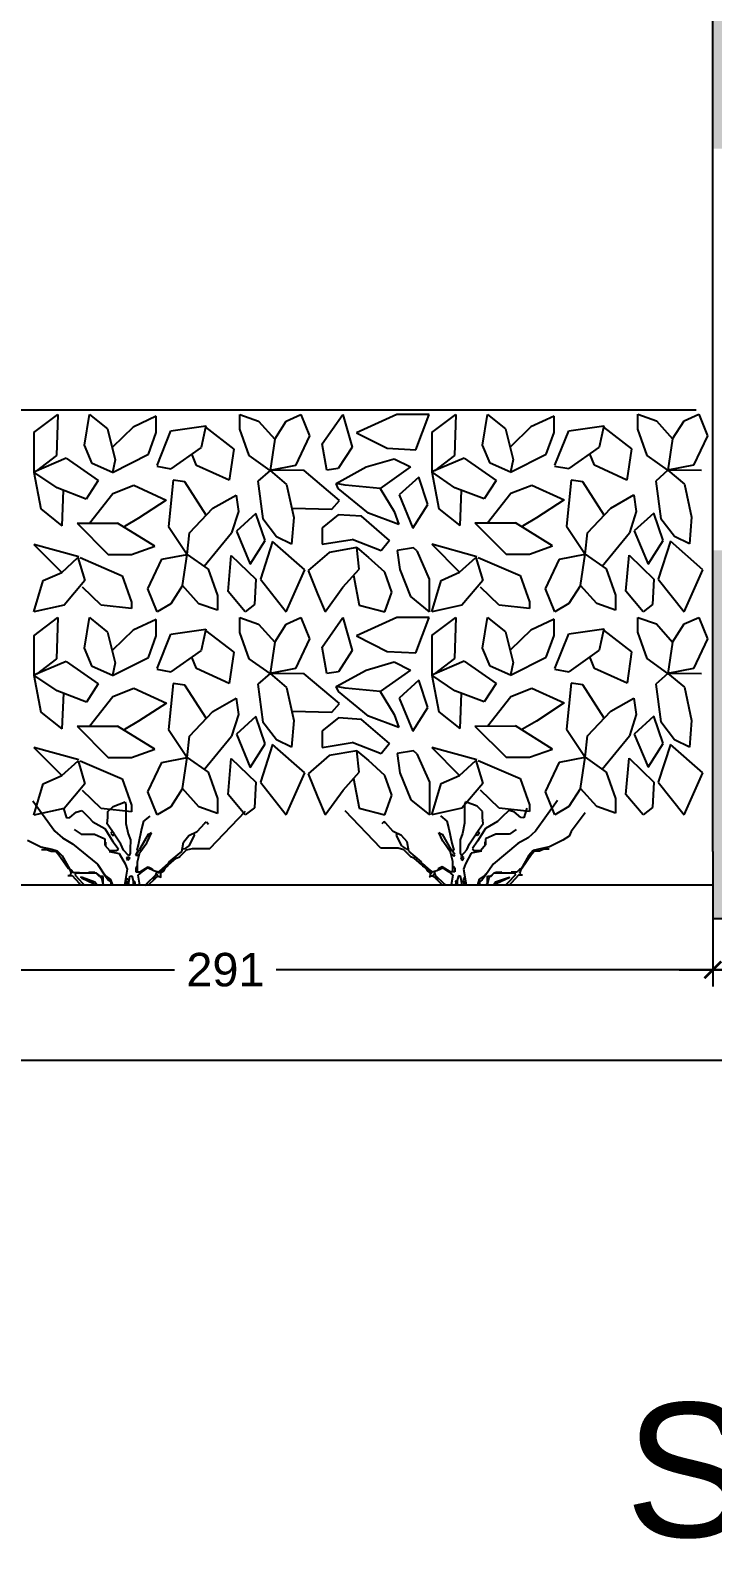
# Model space of a CAD drawing. Header units: millimetres. Extents: x 5639 to 14492, y 750 to 6820.
# Drawn here: x 12268.4 to 12472.1, y 5212.6 to 5663.2 of the extents above; entities that cross this region are included whole.
import ezdxf

# ---------------------------------------------------------------- set-up
doc = ezdxf.new("R2010")
doc.units = ezdxf.units.MM
doc.linetypes.add('ACAD_ISO10W100', pattern=[18, 12, -3, 0, -3])
doc.layers.get('DEFPOINTS').update_dxf_attribs({"color": 210})
for name, color, linetype in [('A-ANNO-TEXT', 3, 'Continuous'), ('A-SECT-MCUT', 7, 'Continuous'), ('BASE_SIEPE', 33, 'Continuous'), ('CAMPITURA', 255, 'Continuous'), ('G-ANNO-DIM', 251, 'Continuous'), ('SIEPE', 96, 'Continuous')]:
    doc.layers.add(name, color=color, linetype=linetype)
doc.styles.add('ARIAL', font='arial.ttf')
doc.styles.get("Standard").update_dxf_attribs({"font": 'arial.ttf'})
doc.dimstyles.new('1_1', dxfattribs={"dimtxt": 10, "dimasz": 5, "dimexe": 5, "dimexo": 5, "dimgap": 5, "dimtad": 0, "dimdec": 0, "dimtxsty": 'Standard', "dimblk": 'ARCHTICK', "dimcen": 2.5, "dimdle": 10, "dimadec": 0, "dimazin": 0, "dimtfac": 1, "dimtdec": 0, "dimtmove": 0, "dimatfit": 3, "dimldrblk": 'ARCHTICK', "dimfxl": 1, "dimarcsym": 0})

# ---------------------------------------------------------------- blocks, each defined once
blk = doc.blocks.new('_ArchTick')
at = {"color": 0, "linetype": 'ByBlock', "const_width": 0.15}
blk.add_lwpolyline([(-0.5, -0.5), (0.5, 0.5)], dxfattribs=at)
blk = doc.blocks.new('*D106')
at = {"layer": 'DEFPOINTS', "color": 0, "transparency": 16777216}
for p in [(12181.14, 5407.85), (12472.14, 5407.86), (12472.14, 5382.56)]:
    blk.add_point(p, dxfattribs=at)
at = {"layer": 'G-ANNO-DIM', "color": 0, "lineweight": -2, "transparency": 16777216}
for p, q in [((12181.14, 5402.85), (12181.14, 5377.55)), ((12472.14, 5402.86), (12472.14, 5377.56)), ((12171.14, 5382.55), (12311.48, 5382.56)), ((12482.14, 5382.56), (12341.81, 5382.56))]:
    blk.add_line(p, q, dxfattribs=at)
at = {"layer": 'G-ANNO-DIM', "color": 0, "lineweight": -2, "transparency": 16777216, "xscale": 5, "yscale": 5, "zscale": 5}
for p, rotation in [((12181.14, 5382.55), 180.0014990642538), ((12472.14, 5382.56), 0.001499064253767728)]:
    blk.add_blockref('_ArchTick', p, dxfattribs=dict(at, rotation=rotation))
at = {"layer": 'G-ANNO-DIM', "color": 0, "transparency": 16777216, "insert": (12326.64, 5382.56), "char_height": 10, "attachment_point": 5, "rotation": 0.0015}
blk.add_mtext('291', dxfattribs=at)
blk = doc.blocks.new('*D131')
at = {"layer": 'DEFPOINTS', "color": 0, "transparency": 16777216}
for p in [(12181.15, 5407.86), (13077.15, 5397.86), (12181.15, 5355.59)]:
    blk.add_point(p, dxfattribs=at)
at = {"layer": 'G-ANNO-DIM', "color": 0, "lineweight": -2, "transparency": 16777216}
for p, q in [((12181.15, 5402.86), (12181.15, 5350.59)), ((13077.15, 5392.86), (13077.15, 5350.59)), ((12171.15, 5355.59), (12628.95, 5355.59)), ((13087.15, 5355.59), (12661.05, 5355.59))]:
    blk.add_line(p, q, dxfattribs=at)
at = {"layer": 'G-ANNO-DIM', "color": 0, "lineweight": -2, "transparency": 16777216, "xscale": 5, "yscale": 5, "zscale": 5, "rotation": 180}
blk.add_blockref('_ArchTick', (12181.15, 5355.59), dxfattribs=at)
at = {"layer": 'G-ANNO-DIM', "color": 0, "lineweight": -2, "transparency": 16777216, "xscale": 5, "yscale": 5, "zscale": 5}
blk.add_blockref('_ArchTick', (13077.15, 5355.59), dxfattribs=at)
at = {"layer": 'G-ANNO-DIM', "color": 0, "transparency": 16777216, "insert": (12645, 5355.59), "char_height": 10, "attachment_point": 5}
blk.add_mtext('896', dxfattribs=at)
blk = doc.blocks.new('*D68')
at = {"layer": 'DEFPOINTS', "color": 0, "transparency": 16777216}
for p in [(12133.36, 5549.75), (12472.14, 5549.75), (12472.14, 5407.86)]:
    blk.add_point(p, dxfattribs=at)
at = {"layer": 'G-ANNO-DIM', "color": 0, "lineweight": -2, "transparency": 16777216}
for p, q in [((12133.36, 5559.75), (12133.36, 5498.25)), ((12467.14, 5549.75), (12128.36, 5549.75)), ((12133.36, 5397.86), (12133.36, 5459.36)), ((12467.14, 5407.86), (12128.36, 5407.86))]:
    blk.add_line(p, q, dxfattribs=at)
at = {"layer": 'G-ANNO-DIM', "color": 0, "lineweight": -2, "transparency": 16777216, "xscale": 5, "yscale": 5, "zscale": 5}
for p, rotation in [((12133.36, 5549.75), 90), ((12133.36, 5407.86), 270)]:
    blk.add_blockref('_ArchTick', p, dxfattribs=dict(at, rotation=rotation))
at = {"layer": 'G-ANNO-DIM', "color": 0, "transparency": 16777216, "insert": (12133.36, 5478.8), "char_height": 10, "attachment_point": 5, "rotation": 90}
blk.add_mtext('1420', dxfattribs=at)
blk = doc.blocks.new('*D147')
at = {"layer": 'DEFPOINTS', "color": 0, "transparency": 16777216}
for p in [(12472.14, 5397.86), (12486.15, 5397.86), (12486.15, 5382.56)]:
    blk.add_point(p, dxfattribs=at)
at = {"layer": 'G-ANNO-DIM', "color": 0, "lineweight": -2, "transparency": 16777216}
for p, q in [((12472.14, 5392.86), (12472.14, 5377.56)), ((12486.15, 5392.86), (12486.15, 5377.56)), ((12462.14, 5382.56), (12486.15, 5382.56)), ((12486.15, 5382.56), (12491.15, 5382.56))]:
    blk.add_line(p, q, dxfattribs=at)
at = {"layer": 'G-ANNO-DIM', "color": 0, "lineweight": -2, "transparency": 16777216, "xscale": 5, "yscale": 5, "zscale": 5, "rotation": 180}
blk.add_blockref('_ArchTick', (12472.14, 5382.56), dxfattribs=at)
at = {"layer": 'G-ANNO-DIM', "color": 0, "lineweight": -2, "transparency": 16777216, "xscale": 5, "yscale": 5, "zscale": 5}
blk.add_blockref('_ArchTick', (12486.15, 5382.56), dxfattribs=at)
at = {"layer": 'G-ANNO-DIM', "color": 0, "transparency": 16777216, "insert": (12502.82, 5382.56), "char_height": 10, "attachment_point": 5}
blk.add_mtext('14', dxfattribs=at)

msp = doc.modelspace()

# ---------------------------------------------------------------- hatches: boundary and pattern name
at = {"layer": 'CAMPITURA'}
h = msp.add_hatch(color=9, dxfattribs=at)
h.dxf.hatch_style = 1
h.paths.add_polyline_path([(13077.14, 5672.87), (12472.14, 5672.85), (12472.14, 5627.84), (12486.14, 5627.84), (12486.14, 5652.84), (12694.43, 5652.85), (12694.43, 5627.85), (12702.13, 5627.85), (12702.13, 5652.85), (12859.21, 5652.85), (12859.21, 5427.86), (12486.15, 5427.86), (12486.14, 5507.84), (12472.14, 5507.84), (12472.14, 5417.86), (12472.14, 5397.86), (12486.14, 5397.86), (12486.14, 5407.86), (13063.15, 5407.86), (13063.15, 5397.86), (13077.15, 5397.86)])
h.paths.add_polyline_path([(12868.13, 5427.86), (12868.13, 5652.85), (13063.14, 5652.86), (13063.14, 5427.86)], flags=16)

# ---------------------------------------------------------------- linework, layer by layer
msp.add_line((12472.14, 5407.86), (12000.06, 5407.85))
at = {"layer": 'A-SECT-MCUT'}
for q in [(12472.14, 5672.86), (12472.14, 5397.86)]:
    msp.add_line((12472.14, 5417.86), q, dxfattribs=at)
at = {"layer": 'A-SECT-MCUT', "linetype": 'ACAD_ISO10W100'}
msp.add_line((12472.14, 5397.86), (12486.14, 5397.86), dxfattribs=at)
at = {"layer": 'BASE_SIEPE'}
for p, q in [((12269.15, 5433.05), (12275.71, 5423.93)), ((12278.32, 5430.77), (12279.22, 5427.95)), ((12280.15, 5428.05), (12282.11, 5429.7)), ((12282.11, 5429.7), (12283.76, 5430.12)), ((12283.76, 5430.12), (12285.82, 5428.07)), ((12291.52, 5429.81), (12293.15, 5431.36)), ((12291.52, 5428.05), (12291.52, 5429.81)), ((12293.15, 5431.36), (12296.66, 5432.7)), ((12296.66, 5432.7), (12296.92, 5431.87)), ((12296.92, 5431.87), (12296.92, 5426.3)), ((12321.94, 5418.82), (12332.61, 5429.96)), ((12373.02, 5418.86), (12362.35, 5430)), ((12398.3, 5432.75), (12398.04, 5431.92)), ((12398.04, 5431.92), (12398.04, 5426.35)), ((12401.81, 5431.41), (12398.3, 5432.75)), ((12403.43, 5429.86), (12401.81, 5431.41)), ((12403.43, 5428.1), (12403.43, 5429.86)), ((12411.2, 5430.17), (12409.13, 5428.11)), ((12412.85, 5429.76), (12411.2, 5430.17)), ((12414.81, 5428.1), (12412.85, 5429.76)), ((12416.64, 5430.82), (12415.74, 5428)), ((12425.81, 5433.1), (12419.25, 5423.98)), ((12433.99, 5429.46), (12429.88, 5423.87)), ((12279.22, 5427.95), (12280.15, 5428.05)), ((12285.82, 5428.07), (12287.06, 5426.8)), ((12287.06, 5426.8), (12290.67, 5424.75)), ((12290.67, 5424.75), (12293.05, 5420.93)), ((12291.34, 5426.2), (12291.52, 5428.05)), ((12293.46, 5423.2), (12291.34, 5426.2)), ((12296.92, 5426.3), (12297.59, 5423.21)), ((12301.61, 5424.65), (12300.68, 5420.32)), ((12302.23, 5426.92), (12301.61, 5424.65)), ((12304.09, 5428.47), (12302.23, 5426.92)), ((12318.23, 5423.83), (12320.5, 5426.41)), ((12320.5, 5426.41), (12321.01, 5426.72)), ((12321.01, 5426.72), (12321.63, 5426.1)), ((12373.94, 5426.76), (12373.32, 5426.14)), ((12374.46, 5426.45), (12373.94, 5426.76)), ((12376.73, 5423.87), (12374.46, 5426.45)), ((12390.87, 5428.51), (12392.72, 5426.97)), ((12392.72, 5426.97), (12393.34, 5424.7)), ((12393.34, 5424.7), (12394.27, 5420.36)), ((12398.04, 5426.35), (12397.37, 5423.25)), ((12401.5, 5423.25), (12403.61, 5426.25)), ((12404.28, 5424.8), (12401.91, 5420.98)), ((12403.61, 5426.25), (12403.43, 5428.1)), ((12407.89, 5426.85), (12404.28, 5424.8)), ((12409.13, 5428.11), (12407.89, 5426.85)), ((12415.74, 5428), (12414.81, 5428.1)), ((12267.56, 5421.24), (12271.58, 5419.28)), ((12275.71, 5423.93), (12277.98, 5421.96)), ((12277.98, 5421.96), (12280.97, 5420.21)), ((12280.97, 5420.21), (12288.4, 5414.12)), ((12281.49, 5424.44), (12283.55, 5423.05)), ((12283.55, 5423.05), (12287.58, 5423.05)), ((12287.58, 5423.05), (12290.67, 5421.66)), ((12290.67, 5421.66), (12290.67, 5419.8)), ((12292.84, 5423.82), (12292.43, 5423.31)), ((12292.43, 5423.31), (12293.15, 5422.59)), ((12293.05, 5420.93), (12294.6, 5418.77)), ((12293.15, 5422.59), (12293.46, 5423.2)), ((12295.42, 5420.11), (12293.46, 5423.1)), ((12296.25, 5418.35), (12295.42, 5420.11)), ((12297.59, 5423.21), (12298.26, 5421.35)), ((12298.26, 5421.35), (12298.23, 5418.56)), ((12300.68, 5420.32), (12300.17, 5418.25)), ((12303.57, 5423), (12300.99, 5418.46)), ((12301.1, 5417.63), (12303.16, 5420.52)), ((12303.16, 5420.52), (12303.37, 5420.94)), ((12303.37, 5420.94), (12304.6, 5423.52)), ((12303.88, 5423.1), (12303.57, 5423)), ((12304.6, 5423.52), (12303.88, 5423.1)), ((12313.58, 5417.94), (12314.1, 5420.73)), ((12314.1, 5420.73), (12315.75, 5422.69)), ((12315.75, 5422.69), (12318.23, 5423.83)), ((12317.3, 5422.69), (12315.75, 5419.6)), ((12317.19, 5423.31), (12317.3, 5422.69)), ((12379.21, 5422.73), (12376.73, 5423.87)), ((12377.76, 5423.35), (12377.66, 5422.73)), ((12377.66, 5422.73), (12379.21, 5419.64)), ((12380.86, 5420.77), (12379.21, 5422.73)), ((12381.37, 5417.99), (12380.86, 5420.77)), ((12391.59, 5420.98), (12390.35, 5423.56)), ((12390.35, 5423.56), (12391.07, 5423.15)), ((12391.07, 5423.15), (12391.38, 5423.05)), ((12391.38, 5423.05), (12393.96, 5418.5)), ((12391.8, 5420.57), (12391.59, 5420.98)), ((12393.86, 5417.68), (12391.8, 5420.57)), ((12394.27, 5420.36), (12394.79, 5418.3)), ((12397.37, 5423.25), (12396.7, 5421.39)), ((12396.7, 5421.39), (12396.72, 5418.61)), ((12398.71, 5418.4), (12399.54, 5420.16)), ((12399.54, 5420.16), (12401.5, 5423.15)), ((12401.91, 5420.98), (12400.36, 5418.81)), ((12401.81, 5422.63), (12401.5, 5423.25)), ((12402.53, 5423.36), (12401.81, 5422.63)), ((12402.12, 5423.87), (12402.53, 5423.36)), ((12404.08, 5420.78), (12404.08, 5419.74)), ((12407.38, 5423.1), (12404.28, 5421.7)), ((12404.28, 5421.7), (12404.28, 5419.85)), ((12413.98, 5420.26), (12406.55, 5414.17)), ((12411.4, 5423.1), (12407.38, 5423.1)), ((12413.47, 5424.49), (12411.4, 5423.1)), ((12416.98, 5422.02), (12413.98, 5420.26)), ((12419.25, 5423.98), (12416.98, 5422.02)), ((12427.4, 5421.29), (12423.37, 5419.33)), ((12429.26, 5422.53), (12427.4, 5421.29)), ((12429.88, 5423.87), (12429.26, 5422.53)), ((12271.58, 5419.28), (12274.78, 5418.56)), ((12271.69, 5418.51), (12273.23, 5418.51)), ((12273.23, 5418.51), (12274.58, 5417.99)), ((12274.58, 5417.99), (12276.02, 5417.99)), ((12274.78, 5418.56), (12276.43, 5418.15)), ((12276.02, 5417.99), (12276.95, 5416.91)), ((12276.43, 5418.15), (12277.88, 5416.6)), ((12276.95, 5416.91), (12279.74, 5412.88)), ((12277.88, 5416.6), (12278.29, 5415.88)), ((12278.29, 5415.88), (12280.05, 5412.68)), ((12290.67, 5419.8), (12292.12, 5418.15)), ((12291.91, 5417.94), (12294.9, 5417.32)), ((12294.18, 5418.15), (12292.12, 5418.15)), ((12292.12, 5418.15), (12292.12, 5417.94)), ((12294.6, 5418.77), (12294.18, 5418.15)), ((12294.9, 5417.32), (12296.66, 5414.23)), ((12297.79, 5416.6), (12296.25, 5418.35)), ((12297.18, 5416.08), (12297.38, 5416.29)), ((12297.49, 5415.26), (12297.18, 5416.08)), ((12297.38, 5416.29), (12298, 5416.08)), ((12298.23, 5417.32), (12297.79, 5416.6)), ((12298, 5416.08), (12297.9, 5415.57)), ((12298.23, 5418.56), (12298.23, 5417.32)), ((12299.86, 5416.91), (12300.89, 5418.46)), ((12300.17, 5416.5), (12299.86, 5416.91)), ((12300.17, 5418.25), (12300.48, 5418.05)), ((12300.79, 5417.12), (12300.17, 5416.5)), ((12300.43, 5414.85), (12301.1, 5417.63)), ((12300.89, 5418.46), (12301.41, 5418.05)), ((12309.66, 5413.92), (12311.93, 5415.88)), ((12309.77, 5414.74), (12313.58, 5417.94)), ((12311.93, 5415.88), (12313.07, 5416.29)), ((12312.96, 5416.29), (12315.03, 5418.36)), ((12314.31, 5418.56), (12313.79, 5418.77)), ((12315.75, 5419.6), (12314.31, 5418.56)), ((12315.03, 5418.36), (12316.78, 5418.82)), ((12316.78, 5418.82), (12321.94, 5418.82)), ((12378.18, 5418.86), (12373.02, 5418.86)), ((12379.93, 5418.4), (12378.18, 5418.86)), ((12379.21, 5419.64), (12380.65, 5418.61)), ((12381.99, 5416.34), (12379.93, 5418.4)), ((12380.65, 5418.61), (12381.17, 5418.81)), ((12385.19, 5414.79), (12381.37, 5417.99)), ((12383.03, 5415.92), (12381.89, 5416.34)), ((12385.3, 5413.96), (12383.03, 5415.92)), ((12394.07, 5418.5), (12393.55, 5418.09)), ((12394.53, 5414.89), (12393.86, 5417.68)), ((12395.1, 5416.96), (12394.07, 5418.5)), ((12394.17, 5417.16), (12394.79, 5416.54)), ((12394.79, 5418.3), (12394.48, 5418.09)), ((12394.79, 5416.54), (12395.1, 5416.96)), ((12396.72, 5418.61), (12396.72, 5417.37)), ((12396.72, 5417.37), (12397.16, 5416.65)), ((12397.58, 5416.34), (12396.96, 5416.13)), ((12396.96, 5416.13), (12397.06, 5415.62)), ((12397.06, 5415.62), (12397.47, 5415.31)), ((12397.16, 5416.65), (12398.71, 5418.4)), ((12397.47, 5415.31), (12397.78, 5416.13)), ((12397.78, 5416.13), (12397.58, 5416.34)), ((12400.05, 5417.37), (12398.3, 5414.27)), ((12403.05, 5417.99), (12400.05, 5417.37)), ((12400.36, 5418.81), (12400.78, 5418.2)), ((12400.78, 5418.2), (12402.84, 5418.2)), ((12404.28, 5419.85), (12402.84, 5418.2)), ((12402.84, 5418.2), (12402.84, 5417.99)), ((12416.67, 5415.93), (12414.91, 5412.73)), ((12418.01, 5416.96), (12415.22, 5412.93)), ((12417.08, 5416.65), (12416.67, 5415.93)), ((12418.52, 5418.2), (12417.08, 5416.65)), ((12418.94, 5418.04), (12418.01, 5416.96)), ((12420.18, 5418.61), (12418.52, 5418.2)), ((12420.38, 5418.04), (12418.94, 5418.04)), ((12423.37, 5419.33), (12420.18, 5418.61)), ((12421.72, 5418.56), (12420.38, 5418.04)), ((12423.27, 5418.56), (12421.72, 5418.56)), ((12279.74, 5412.88), (12280.56, 5412.47)), ((12280.05, 5412.68), (12280.56, 5411.34)), ((12280.56, 5411.34), (12280.25, 5410.92)), ((12280.56, 5412.47), (12281.28, 5411.65)), ((12281.28, 5411.65), (12283.04, 5411.65)), ((12281.9, 5411.44), (12281.8, 5410.82)), ((12288.09, 5411.44), (12281.9, 5411.44)), ((12283.04, 5411.65), (12283.04, 5411.44)), ((12286.55, 5411.65), (12285.82, 5411.75)), ((12287.68, 5411.65), (12286.55, 5411.65)), ((12287.99, 5411.54), (12289.02, 5410.61)), ((12289.02, 5410.46), (12288.09, 5411.44)), ((12288.4, 5414.12), (12290.78, 5410.61)), ((12290.57, 5411.13), (12290.88, 5410.72)), ((12297.28, 5412.58), (12296.47, 5407.87)), ((12296.66, 5414.23), (12297.28, 5412.58)), ((12297.9, 5415.57), (12297.49, 5415.26)), ((12300.27, 5413.5), (12299.86, 5412.89)), ((12299.86, 5412.89), (12299.86, 5411.8)), ((12299.86, 5411.8), (12301.2, 5411.8)), ((12300.43, 5411.75), (12300.43, 5414.85)), ((12301.72, 5411.85), (12300.48, 5410.82)), ((12301.2, 5411.8), (12303.57, 5413.3)), ((12303.37, 5412.99), (12301.72, 5411.85)), ((12305.23, 5412.16), (12303.37, 5412.99)), ((12303.57, 5413.3), (12304.81, 5412.68)), ((12304.81, 5412.68), (12304.81, 5412.47)), ((12306.57, 5411.75), (12305.23, 5412.16)), ((12306.05, 5411.75), (12305.74, 5410.82)), ((12306.05, 5411.24), (12306.36, 5410.51)), ((12306.57, 5411.75), (12307.08, 5412.06)), ((12306.98, 5411.34), (12306.57, 5411.75)), ((12309.56, 5414.33), (12306.98, 5412.06)), ((12308.11, 5412.06), (12306.98, 5411.34)), ((12307.08, 5412.06), (12307.24, 5411.54)), ((12307.19, 5412.37), (12307.7, 5412.06)), ((12307.24, 5411.54), (12307.24, 5410.41)), ((12307.7, 5412.06), (12309.66, 5413.92)), ((12308.63, 5413.09), (12308.11, 5412.06)), ((12309.46, 5413.61), (12308.63, 5413.09)), ((12309.66, 5413.92), (12309.77, 5414.74)), ((12385.3, 5413.96), (12385.19, 5414.79)), ((12387.26, 5412.11), (12385.3, 5413.96)), ((12385.4, 5414.38), (12387.98, 5412.11)), ((12385.5, 5413.65), (12386.33, 5413.14)), ((12386.33, 5413.14), (12386.84, 5412.11)), ((12386.84, 5412.11), (12387.98, 5411.38)), ((12387.77, 5412.42), (12387.26, 5412.11)), ((12387.88, 5412.11), (12387.72, 5411.59)), ((12387.72, 5411.59), (12387.72, 5410.45)), ((12388.39, 5411.8), (12387.88, 5412.11)), ((12387.98, 5411.38), (12388.39, 5411.8)), ((12388.39, 5411.8), (12389.73, 5412.21)), ((12388.91, 5411.28), (12388.6, 5410.56)), ((12388.91, 5411.8), (12389.22, 5410.87)), ((12389.73, 5412.21), (12391.59, 5413.04)), ((12391.38, 5413.34), (12390.15, 5412.73)), ((12390.15, 5412.73), (12390.15, 5412.52)), ((12393.76, 5411.85), (12391.38, 5413.34)), ((12391.59, 5413.04), (12393.24, 5411.9)), ((12393.24, 5411.9), (12394.48, 5410.87)), ((12395.1, 5411.85), (12393.76, 5411.85)), ((12394.53, 5411.8), (12394.53, 5414.89)), ((12394.69, 5413.55), (12395.1, 5412.93)), ((12395.1, 5412.93), (12395.1, 5411.85)), ((12398.3, 5414.27), (12397.68, 5412.62)), ((12397.68, 5412.62), (12398.49, 5407.92)), ((12404.39, 5411.18), (12404.08, 5410.77)), ((12406.55, 5414.17), (12404.18, 5410.66)), ((12406.97, 5411.59), (12405.94, 5410.66)), ((12405.94, 5410.51), (12406.86, 5411.49)), ((12406.86, 5411.49), (12413.06, 5411.49)), ((12407.28, 5411.7), (12408.41, 5411.7)), ((12408.41, 5411.7), (12409.13, 5411.8)), ((12413.68, 5411.7), (12411.92, 5411.7)), ((12411.92, 5411.7), (12411.92, 5411.49)), ((12413.06, 5411.49), (12413.16, 5410.87)), ((12414.4, 5412.52), (12413.68, 5411.7)), ((12415.22, 5412.93), (12414.4, 5412.52)), ((12414.91, 5412.73), (12414.4, 5411.39)), ((12414.4, 5411.39), (12414.71, 5410.97)), ((12279.63, 5410.77), (12280.87, 5410.77)), ((12280.87, 5410.77), (12282.93, 5408.45)), ((12281.8, 5410.82), (12283.97, 5408.45)), ((12282.93, 5408.45), (12283.51, 5407.87)), ((12283.86, 5410.1), (12283.35, 5410.2)), ((12283.66, 5409.99), (12287.27, 5408.34)), ((12287.68, 5408.76), (12283.86, 5410.1)), ((12283.97, 5408.45), (12284.6, 5407.87)), ((12287.27, 5408.34), (12287.61, 5407.87)), ((12288.31, 5407.87), (12287.68, 5408.76)), ((12289.02, 5410.72), (12289.64, 5410)), ((12290.11, 5410.46), (12289.02, 5410.46)), ((12289.64, 5410), (12290.15, 5407.87)), ((12290.11, 5408.24), (12290.11, 5410.46)), ((12290.62, 5407.87), (12290.11, 5408.24)), ((12290.88, 5410.72), (12290.78, 5410.61)), ((12290.78, 5410.61), (12291.71, 5409.38)), ((12290.98, 5410.61), (12290.88, 5410.72)), ((12292.43, 5409.58), (12290.98, 5410.61)), ((12291.71, 5409.38), (12292.43, 5408.76)), ((12293, 5407.87), (12292.43, 5409.58)), ((12292.43, 5408.76), (12292.43, 5407.87)), ((12297.28, 5409.38), (12296.87, 5409.48)), ((12296.97, 5409.89), (12297.38, 5409.79)), ((12297.69, 5409.07), (12297.12, 5408.76)), ((12297.12, 5408.76), (12297.12, 5407.87)), ((12297.38, 5409.79), (12297.28, 5409.38)), ((12297.67, 5407.87), (12298.1, 5410.51)), ((12298.1, 5410.51), (12298.72, 5410.62)), ((12298.72, 5410.62), (12299.09, 5409.17)), ((12299.09, 5409.17), (12299.09, 5407.88)), ((12299.14, 5409.17), (12299.65, 5408.86)), ((12299.65, 5408.86), (12299.14, 5408.45)), ((12299.55, 5408.55), (12299.63, 5407.88)), ((12300.48, 5410.82), (12300.95, 5407.88)), ((12302.67, 5407.88), (12303.16, 5408.14)), ((12305.74, 5410.82), (12303.06, 5408.24)), ((12303.06, 5408.24), (12303.06, 5408.14)), ((12303.16, 5408.14), (12303.25, 5407.88)), ((12305.43, 5409.69), (12303.62, 5407.88)), ((12304.92, 5409.69), (12304.81, 5409.89)), ((12305.74, 5409.89), (12304.92, 5409.69)), ((12305.43, 5410.41), (12305.74, 5409.89)), ((12306.36, 5410.51), (12305.74, 5410)), ((12306.36, 5410.62), (12307.36, 5410.26)), ((12307.24, 5410.41), (12307.5, 5410.1)), ((12387.72, 5410.45), (12387.46, 5410.15)), ((12388.6, 5410.66), (12387.59, 5410.3)), ((12388.6, 5410.56), (12389.22, 5410.04)), ((12389.22, 5410.87), (12391.9, 5408.29)), ((12389.53, 5410.45), (12389.22, 5409.94)), ((12389.22, 5409.94), (12390.04, 5409.73)), ((12389.53, 5409.73), (12391.34, 5407.92)), ((12390.04, 5409.73), (12390.15, 5409.94)), ((12391.9, 5408.29), (12391.9, 5408.18)), ((12394.48, 5410.87), (12394.01, 5407.92)), ((12396.24, 5410.66), (12395.87, 5409.22)), ((12396.85, 5410.56), (12396.24, 5410.66)), ((12397.29, 5407.92), (12396.85, 5410.56)), ((12397.99, 5409.94), (12397.58, 5409.84)), ((12397.58, 5409.84), (12397.68, 5409.42)), ((12397.68, 5409.42), (12398.09, 5409.53)), ((12401.96, 5407.92), (12402.53, 5409.63)), ((12402.53, 5409.63), (12403.97, 5410.66)), ((12403.25, 5409.42), (12402.53, 5408.81)), ((12402.53, 5408.81), (12402.53, 5407.92)), ((12404.18, 5410.66), (12403.25, 5409.42)), ((12403.97, 5410.66), (12404.08, 5410.77)), ((12404.08, 5410.77), (12404.18, 5410.66)), ((12404.34, 5407.92), (12404.85, 5408.29)), ((12405.32, 5410.04), (12404.81, 5407.92)), ((12404.85, 5408.29), (12404.85, 5410.51)), ((12404.85, 5410.51), (12405.94, 5410.51)), ((12405.94, 5410.77), (12405.32, 5410.04)), ((12406.65, 5407.92), (12407.28, 5408.81)), ((12407.28, 5408.81), (12411.1, 5410.15)), ((12407.69, 5408.39), (12407.35, 5407.92)), ((12411.3, 5410.04), (12407.69, 5408.39)), ((12410.99, 5408.5), (12410.36, 5407.92)), ((12413.16, 5410.87), (12410.99, 5408.5)), ((12411.1, 5410.15), (12411.61, 5410.25)), ((12412.02, 5408.5), (12411.45, 5407.92)), ((12414.09, 5410.82), (12412.02, 5408.5)), ((12415.33, 5410.82), (12414.09, 5410.82))]:
    msp.add_line(p, q, dxfattribs=at)
at = {"layer": 'SIEPE'}
for p, q in [((12269.43, 5543.01), (12276.64, 5548.41)), ((12276.64, 5548.41), (12276.22, 5536.13)), ((12284.56, 5539.23), (12286.09, 5548.41)), ((12286.09, 5548.41), (12291.43, 5544.09)), ((12305.94, 5547.88), (12299.07, 5544.63)), ((12305.94, 5543.01), (12305.94, 5547.88)), ((12330.93, 5544), (12330.93, 5548.42)), ((12330.93, 5548.42), (12336.48, 5546.45)), ((12336.48, 5546.45), (12341.34, 5541.05)), ((12341.34, 5541.05), (12344.81, 5546.46)), ((12344.81, 5546.46), (12349.17, 5548.42)), ((12349.17, 5548.42), (12351.75, 5542.03)), ((12355.48, 5539.61), (12361.73, 5548.46)), ((12361.73, 5548.46), (12364.5, 5538.63)), ((12377.82, 5548.46), (12365.73, 5542.94)), ((12387.51, 5548.46), (12377.82, 5548.46)), ((12383.46, 5537.87), (12387.51, 5548.46)), ((12388.22, 5543.06), (12395.43, 5548.46)), ((12395.43, 5548.46), (12395.01, 5536.18)), ((12403.35, 5539.27), (12404.88, 5548.46)), ((12404.88, 5548.46), (12410.22, 5544.14)), ((12424.73, 5547.92), (12417.86, 5544.68)), ((12424.73, 5543.06), (12424.73, 5547.92)), ((12449.72, 5544.05), (12449.72, 5548.47)), ((12449.72, 5548.47), (12455.28, 5546.5)), ((12455.28, 5546.5), (12460.13, 5541.1)), ((12460.13, 5541.1), (12463.6, 5546.5)), ((12463.6, 5546.5), (12467.97, 5548.47)), ((12467.97, 5548.47), (12470.54, 5542.08)), ((12269.43, 5543.01), (12269.43, 5531.21)), ((12291.43, 5544.09), (12293.72, 5534.9)), ((12299.07, 5544.63), (12292.96, 5538.69)), ((12303.65, 5536.53), (12305.94, 5543.01)), ((12306.22, 5533.18), (12310.38, 5543.5)), ((12310.38, 5543.5), (12320.79, 5544.98)), ((12320.79, 5544.98), (12319.4, 5538.59)), ((12320.7, 5544.6), (12329.12, 5538.1)), ((12333.71, 5536.14), (12330.93, 5544)), ((12351.75, 5542.03), (12347.59, 5533.19)), ((12365.73, 5542.94), (12374.95, 5538.33)), ((12388.22, 5543.06), (12388.22, 5531.26)), ((12410.22, 5544.14), (12412.51, 5534.95)), ((12417.86, 5544.68), (12411.75, 5538.74)), ((12422.44, 5536.57), (12424.73, 5543.06)), ((12425.01, 5533.23), (12429.17, 5543.55)), ((12429.17, 5543.55), (12439.58, 5545.03)), ((12439.58, 5545.03), (12438.19, 5538.64)), ((12439.5, 5544.65), (12447.91, 5538.15)), ((12452.5, 5536.18), (12449.72, 5544.05)), ((12470.54, 5542.08), (12466.38, 5533.24)), ((12286.85, 5533.82), (12284.56, 5539.23)), ((12319.4, 5538.59), (12310.38, 5532.2)), ((12329.12, 5538.1), (12327.73, 5528.76)), ((12341.34, 5541.05), (12339.96, 5531.71)), ((12356.87, 5531.75), (12355.48, 5539.61)), ((12364.5, 5538.63), (12360.34, 5532.24)), ((12374.95, 5538.33), (12383.46, 5537.87)), ((12405.64, 5533.87), (12403.35, 5539.27)), ((12438.19, 5538.64), (12429.17, 5532.25)), ((12447.91, 5538.15), (12446.52, 5528.81)), ((12460.13, 5541.1), (12458.75, 5531.76)), ((12279.12, 5535.33), (12269.43, 5531.21)), ((12276.22, 5536.13), (12270.23, 5531.55)), ((12279.12, 5535.33), (12288.66, 5528.66)), ((12292.96, 5531.12), (12286.85, 5533.82)), ((12292.96, 5531.12), (12303.65, 5536.53)), ((12293.72, 5534.9), (12292.96, 5531.12)), ((12306.12, 5532.96), (12310.38, 5532.2)), ((12318.01, 5533.19), (12316.62, 5536.63)), ((12327.73, 5528.76), (12318.01, 5533.19)), ((12339.96, 5531.71), (12333.71, 5536.14)), ((12347.59, 5533.19), (12339.96, 5531.71)), ((12368.67, 5532.74), (12377, 5535.19)), ((12377, 5535.19), (12381.86, 5532.74)), ((12397.91, 5535.38), (12388.22, 5531.26)), ((12395.01, 5536.18), (12389.02, 5531.6)), ((12397.91, 5535.38), (12407.45, 5528.71)), ((12411.75, 5531.17), (12405.64, 5533.87)), ((12411.75, 5531.17), (12422.44, 5536.57)), ((12412.51, 5534.95), (12411.75, 5531.17)), ((12424.91, 5533), (12429.17, 5532.25)), ((12436.8, 5533.23), (12435.42, 5536.67)), ((12446.52, 5528.81), (12436.8, 5533.23)), ((12458.75, 5531.76), (12452.5, 5536.18)), ((12466.38, 5533.24), (12458.75, 5531.76)), ((12276.37, 5526.51), (12269.43, 5531.21)), ((12269.43, 5531.21), (12271.55, 5520.19)), ((12288.66, 5528.66), (12285.11, 5523.17)), ((12311.07, 5528.76), (12309.69, 5515.01)), ((12314.54, 5528.27), (12311.07, 5528.76)), ((12320.92, 5518.34), (12314.54, 5528.27)), ((12339.96, 5531.71), (12336.31, 5528.48)), ((12336.31, 5528.48), (12337.81, 5517.22)), ((12339.96, 5531.71), (12344.84, 5527.54)), ((12350.14, 5531.64), (12340.11, 5531.75)), ((12360.73, 5522.74), (12350.14, 5531.64)), ((12360.34, 5532.24), (12356.87, 5531.75)), ((12359.65, 5527.82), (12368.67, 5532.74)), ((12381.86, 5532.74), (12372.83, 5526.35)), ((12384.33, 5529.68), (12378.49, 5524.38)), ((12387.08, 5521.55), (12384.33, 5529.68)), ((12395.16, 5526.55), (12388.22, 5531.26)), ((12388.22, 5531.26), (12390.34, 5520.24)), ((12407.45, 5528.71), (12403.9, 5523.22)), ((12429.86, 5528.81), (12428.48, 5515.05)), ((12433.33, 5528.32), (12429.86, 5528.81)), ((12439.71, 5518.39), (12433.33, 5528.32)), ((12458.75, 5531.76), (12455.1, 5528.53)), ((12455.1, 5528.53), (12456.6, 5517.27)), ((12458.75, 5531.76), (12463.64, 5527.59)), ((12468.78, 5531.65), (12458.75, 5531.76)), ((12285.11, 5523.17), (12276.37, 5526.51)), ((12278.24, 5525.79), (12277.84, 5515.21)), ((12286.09, 5515.99), (12293.03, 5524.83)), ((12293.03, 5524.83), (12299.28, 5527.29)), ((12299.28, 5527.29), (12308.99, 5522.87)), ((12322.87, 5520.41), (12329.81, 5524.34)), ((12329.81, 5524.34), (12330.51, 5519.43)), ((12344.84, 5527.54), (12347.03, 5517.66)), ((12362.42, 5527.33), (12359.65, 5527.82)), ((12360.34, 5526.35), (12359.65, 5527.82)), ((12369.36, 5518.98), (12360.34, 5526.35)), ((12372.83, 5526.35), (12362.42, 5527.33)), ((12372.83, 5526.35), (12377, 5519.47)), ((12378.49, 5524.38), (12382.62, 5514.48)), ((12403.9, 5523.22), (12395.16, 5526.55)), ((12397.03, 5525.84), (12396.63, 5515.26)), ((12404.88, 5516.03), (12411.82, 5524.88)), ((12411.82, 5524.88), (12418.07, 5527.34)), ((12418.07, 5527.34), (12427.78, 5522.92)), ((12441.66, 5520.46), (12448.6, 5524.39)), ((12448.6, 5524.39), (12449.3, 5519.48)), ((12463.64, 5527.59), (12465.82, 5517.71)), ((12271.55, 5520.19), (12277.84, 5515.21)), ((12308.99, 5522.87), (12300.66, 5517.46)), ((12315.93, 5513.04), (12322.87, 5520.41)), ((12330.51, 5519.43), (12328.43, 5513.04)), ((12346.57, 5520.47), (12358.37, 5520.15)), ((12358.37, 5520.15), (12360.73, 5522.74)), ((12377, 5519.47), (12378.39, 5515.54)), ((12382.62, 5514.48), (12387.08, 5521.55)), ((12390.34, 5520.24), (12396.63, 5515.26)), ((12427.78, 5522.92), (12419.46, 5517.51)), ((12434.72, 5513.09), (12441.66, 5520.46)), ((12449.3, 5519.48), (12447.22, 5513.09)), ((12282.34, 5515.99), (12291.64, 5506.65)), ((12282.34, 5515.99), (12294.42, 5515.99)), ((12305.52, 5509.11), (12294.42, 5515.99)), ((12300.66, 5517.46), (12296.5, 5515)), ((12309.69, 5515.01), (12315.24, 5506.65)), ((12335.74, 5518.88), (12329.9, 5513.58)), ((12338.49, 5510.75), (12335.74, 5518.88)), ((12341.92, 5511.9), (12337.81, 5517.22)), ((12347.03, 5517.66), (12346.37, 5509.71)), ((12360.34, 5518.49), (12355.49, 5514.56)), ((12367.28, 5518), (12360.34, 5518.49)), ((12375.6, 5510.78), (12367.28, 5518)), ((12378.39, 5515.54), (12369.36, 5518.98)), ((12401.13, 5516.03), (12413.21, 5516.04)), ((12401.13, 5516.03), (12410.43, 5506.7)), ((12424.31, 5509.16), (12413.21, 5516.04)), ((12419.46, 5517.51), (12415.29, 5515.05)), ((12428.48, 5515.05), (12434.03, 5506.7)), ((12454.53, 5518.93), (12448.69, 5513.63)), ((12457.28, 5510.8), (12454.53, 5518.93)), ((12460.71, 5511.95), (12456.6, 5517.27)), ((12465.82, 5517.71), (12465.16, 5509.76)), ((12315.24, 5506.65), (12315.93, 5513.04)), ((12320.28, 5503.08), (12328.43, 5513.04)), ((12329.9, 5513.58), (12334.02, 5503.68)), ((12334.02, 5503.68), (12338.49, 5510.75)), ((12340.67, 5510.5), (12337.06, 5499.23)), ((12350.34, 5501.99), (12340.67, 5510.5)), ((12346.37, 5509.71), (12341.92, 5511.9)), ((12355.49, 5514.56), (12355.49, 5509.64)), ((12355.49, 5509.64), (12364.51, 5511.12)), ((12373.15, 5507.71), (12364.51, 5511.12)), ((12375.6, 5510.78), (12373.15, 5507.71)), ((12434.03, 5506.7), (12434.72, 5513.09)), ((12439.07, 5503.13), (12447.22, 5513.09)), ((12448.69, 5513.63), (12452.81, 5503.73)), ((12452.81, 5503.73), (12457.28, 5510.8)), ((12459.46, 5510.54), (12455.85, 5499.27)), ((12469.13, 5502.04), (12459.46, 5510.54)), ((12465.16, 5509.76), (12460.71, 5511.95)), ((12269.44, 5509.6), (12277.76, 5501.24)), ((12282.88, 5505.9), (12269.44, 5509.6)), ((12291.64, 5506.65), (12298.58, 5506.65)), ((12298.58, 5506.65), (12305.52, 5509.11)), ((12307.61, 5505.18), (12315.24, 5506.65)), ((12313.85, 5497.32), (12315.24, 5506.65)), ((12315.24, 5506.65), (12321.49, 5502.23)), ((12327.41, 5495.57), (12328.4, 5506.35)), ((12328.4, 5506.35), (12335.72, 5499.23)), ((12357.57, 5507.19), (12351.32, 5501.78)), ((12365.9, 5508.66), (12357.57, 5507.19)), ((12366.59, 5502.27), (12365.9, 5508.66)), ((12365.9, 5508.66), (12369.37, 5505.71)), ((12374.22, 5501.29), (12369.37, 5505.71)), ((12382.75, 5508.6), (12377.86, 5507.83)), ((12377.86, 5507.83), (12378.67, 5502.08)), ((12383.8, 5507.72), (12382.75, 5508.6)), ((12383.8, 5507.72), (12387.51, 5499.28)), ((12388.23, 5509.65), (12396.56, 5501.29)), ((12401.67, 5505.95), (12388.23, 5509.65)), ((12396.56, 5501.29), (12401.41, 5505.72)), ((12401.41, 5505.72), (12403.5, 5498.84)), ((12402.11, 5505.72), (12414.6, 5500.31)), ((12410.43, 5506.7), (12417.37, 5506.7)), ((12417.37, 5506.7), (12424.31, 5509.16)), ((12426.4, 5505.23), (12434.03, 5506.7)), ((12432.64, 5497.37), (12434.03, 5506.7)), ((12434.03, 5506.7), (12440.28, 5502.28)), ((12446.2, 5495.62), (12447.19, 5506.4)), ((12447.19, 5506.4), (12454.51, 5499.28)), ((12272.21, 5498.79), (12277.76, 5501.24)), ((12277.76, 5501.24), (12282.62, 5505.67)), ((12282.62, 5505.67), (12284.7, 5498.79)), ((12283.32, 5505.67), (12295.81, 5500.26)), ((12303.44, 5496.33), (12307.61, 5505.18)), ((12321.49, 5502.23), (12324.26, 5494.37)), ((12344.76, 5489.46), (12350.34, 5501.99)), ((12351.32, 5501.78), (12354.1, 5494.9)), ((12361.73, 5496.87), (12366.59, 5502.27)), ((12376.31, 5495.39), (12374.22, 5501.29)), ((12378.67, 5502.08), (12381.93, 5494.02)), ((12391, 5498.84), (12396.56, 5501.29)), ((12422.23, 5496.38), (12426.4, 5505.23)), ((12440.28, 5502.28), (12443.05, 5494.42)), ((12463.55, 5489.51), (12469.13, 5502.04)), ((12269.44, 5489.45), (12272.21, 5498.79)), ((12284.7, 5498.79), (12278.46, 5491.42)), ((12289.56, 5491.42), (12284.01, 5496.82)), ((12295.81, 5500.26), (12298.59, 5492.4)), ((12313.85, 5497.32), (12310.38, 5491.91)), ((12318.71, 5491.91), (12313.85, 5497.32)), ((12335.72, 5499.23), (12335.3, 5491.62)), ((12337.06, 5499.23), (12344.76, 5489.46)), ((12356.38, 5489.5), (12361.73, 5496.87)), ((12364.91, 5500.4), (12366.59, 5491.46)), ((12387.51, 5499.28), (12387.51, 5489.5)), ((12388.23, 5489.5), (12391, 5498.84)), ((12403.5, 5498.84), (12397.25, 5491.47)), ((12408.35, 5491.47), (12402.8, 5496.87)), ((12414.6, 5500.31), (12417.38, 5492.45)), ((12432.64, 5497.37), (12429.17, 5491.96)), ((12437.5, 5491.96), (12432.64, 5497.37)), ((12454.51, 5499.28), (12454.1, 5491.67)), ((12455.85, 5499.27), (12463.55, 5489.51)), ((12298.59, 5492.4), (12298.59, 5490.44)), ((12306.22, 5489.45), (12303.44, 5496.33)), ((12324.26, 5494.37), (12324.26, 5489.95)), ((12332.54, 5489.46), (12327.41, 5495.57)), ((12354.1, 5494.9), (12356.38, 5489.5)), ((12374.23, 5489.5), (12376.31, 5495.39)), ((12381.93, 5494.02), (12387.51, 5489.5)), ((12417.38, 5492.45), (12417.38, 5490.49)), ((12425.01, 5489.5), (12422.23, 5496.38)), ((12443.05, 5494.42), (12443.05, 5490)), ((12451.34, 5489.51), (12446.2, 5495.62)), ((12278.46, 5491.42), (12269.44, 5489.45)), ((12269.44, 5482.36), (12276.65, 5487.76)), ((12276.65, 5487.76), (12276.22, 5475.48)), ((12284.57, 5478.58), (12286.09, 5487.76)), ((12286.09, 5487.76), (12291.44, 5483.44)), ((12298.59, 5490.44), (12289.56, 5491.42)), ((12310.38, 5491.91), (12306.22, 5489.45)), ((12324.26, 5489.95), (12318.71, 5491.91)), ((12330.94, 5483.35), (12330.94, 5487.77)), ((12330.94, 5487.77), (12336.49, 5485.8)), ((12335.3, 5491.62), (12332.54, 5489.46)), ((12344.82, 5485.81), (12349.18, 5487.77)), ((12349.18, 5487.77), (12351.76, 5481.38)), ((12355.49, 5478.96), (12361.73, 5487.81)), ((12361.73, 5487.81), (12364.51, 5477.98)), ((12377.82, 5487.81), (12365.74, 5482.29)), ((12366.59, 5491.46), (12374.23, 5489.5)), ((12387.51, 5487.81), (12377.82, 5487.81)), ((12383.47, 5477.22), (12387.51, 5487.81)), ((12397.25, 5491.47), (12388.23, 5489.5)), ((12388.23, 5482.41), (12395.44, 5487.81)), ((12395.44, 5487.81), (12395.01, 5475.53)), ((12403.36, 5478.63), (12404.88, 5487.81)), ((12404.88, 5487.81), (12410.23, 5483.49)), ((12417.38, 5490.49), (12408.35, 5491.47)), ((12429.17, 5491.96), (12425.01, 5489.5)), ((12443.05, 5490), (12437.5, 5491.96)), ((12449.73, 5483.4), (12449.73, 5487.82)), ((12449.73, 5487.82), (12455.28, 5485.85)), ((12454.1, 5491.67), (12451.34, 5489.51)), ((12463.61, 5485.85), (12467.97, 5487.82)), ((12467.97, 5487.82), (12470.55, 5481.43)), ((12291.44, 5483.44), (12293.73, 5474.25)), ((12299.07, 5483.98), (12292.97, 5478.04)), ((12305.94, 5487.23), (12299.07, 5483.98)), ((12305.94, 5482.36), (12305.94, 5487.23)), ((12310.38, 5482.85), (12320.79, 5484.33)), ((12320.79, 5484.33), (12319.41, 5477.94)), ((12320.71, 5483.95), (12329.12, 5477.45)), ((12333.72, 5475.49), (12330.94, 5483.35)), ((12336.49, 5485.8), (12341.35, 5480.4)), ((12341.35, 5480.4), (12344.82, 5485.81)), ((12410.23, 5483.49), (12412.52, 5474.3)), ((12417.86, 5484.03), (12411.76, 5478.09)), ((12424.73, 5487.28), (12417.86, 5484.03)), ((12424.73, 5482.41), (12424.73, 5487.28)), ((12429.18, 5482.9), (12439.59, 5484.38)), ((12439.59, 5484.38), (12438.2, 5477.99)), ((12439.5, 5484), (12447.91, 5477.5)), ((12452.51, 5475.54), (12449.73, 5483.4)), ((12455.28, 5485.85), (12460.14, 5480.45)), ((12460.14, 5480.45), (12463.61, 5485.85)), ((12269.44, 5482.36), (12269.44, 5470.56)), ((12303.65, 5475.88), (12305.94, 5482.36)), ((12306.22, 5472.54), (12310.38, 5482.85)), ((12341.35, 5480.4), (12339.96, 5471.06)), ((12351.76, 5481.38), (12347.6, 5472.54)), ((12356.88, 5471.1), (12355.49, 5478.96)), ((12365.74, 5482.29), (12374.96, 5477.68)), ((12388.23, 5482.41), (12388.23, 5470.61)), ((12422.44, 5475.93), (12424.73, 5482.41)), ((12425.01, 5472.58), (12429.18, 5482.9)), ((12460.14, 5480.45), (12458.75, 5471.11)), ((12470.55, 5481.43), (12466.39, 5472.59)), ((12279.13, 5474.68), (12269.44, 5470.56)), ((12276.22, 5475.48), (12270.23, 5470.9)), ((12279.13, 5474.68), (12288.66, 5468.01)), ((12286.86, 5473.17), (12284.57, 5478.58)), ((12292.97, 5470.47), (12303.65, 5475.88)), ((12293.73, 5474.25), (12292.97, 5470.47)), ((12319.41, 5477.94), (12310.39, 5471.55)), ((12318.02, 5472.54), (12316.63, 5475.98)), ((12329.12, 5477.45), (12327.74, 5468.12)), ((12339.96, 5471.06), (12333.72, 5475.49)), ((12364.51, 5477.98), (12360.35, 5471.59)), ((12368.68, 5472.09), (12377, 5474.54)), ((12374.96, 5477.68), (12383.47, 5477.22)), ((12377, 5474.54), (12381.86, 5472.09)), ((12397.92, 5474.73), (12388.23, 5470.61)), ((12395.01, 5475.53), (12389.03, 5470.95)), ((12397.92, 5474.73), (12407.45, 5468.06)), ((12405.65, 5473.22), (12403.36, 5478.63)), ((12411.76, 5470.52), (12422.44, 5475.93)), ((12412.52, 5474.3), (12411.76, 5470.52)), ((12438.2, 5477.99), (12429.18, 5471.6)), ((12436.81, 5472.59), (12435.42, 5476.02)), ((12447.91, 5477.5), (12446.53, 5468.16)), ((12458.75, 5471.11), (12452.51, 5475.54)), ((12276.38, 5465.86), (12269.44, 5470.56)), ((12269.44, 5470.56), (12271.55, 5459.54)), ((12292.97, 5470.47), (12286.86, 5473.17)), ((12306.13, 5472.31), (12310.39, 5471.55)), ((12327.74, 5468.12), (12318.02, 5472.54)), ((12339.96, 5471.06), (12336.32, 5467.83)), ((12347.6, 5472.54), (12339.96, 5471.06)), ((12339.96, 5471.06), (12344.85, 5466.89)), ((12350.14, 5470.99), (12340.12, 5471.1)), ((12360.73, 5462.09), (12350.14, 5470.99)), ((12360.35, 5471.59), (12356.88, 5471.1)), ((12359.65, 5467.17), (12368.68, 5472.09)), ((12381.86, 5472.09), (12372.84, 5465.7)), ((12395.17, 5465.9), (12388.23, 5470.61)), ((12388.23, 5470.61), (12390.34, 5459.59)), ((12411.76, 5470.52), (12405.65, 5473.22)), ((12424.92, 5472.35), (12429.18, 5471.6)), ((12446.53, 5468.16), (12436.81, 5472.59)), ((12458.75, 5471.11), (12455.11, 5467.88)), ((12466.39, 5472.59), (12458.75, 5471.11)), ((12458.75, 5471.11), (12463.64, 5466.94)), ((12468.78, 5471), (12458.75, 5471.11)), ((12285.12, 5462.52), (12276.38, 5465.86)), ((12288.66, 5468.01), (12285.12, 5462.52)), ((12293.04, 5464.18), (12299.28, 5466.64)), ((12299.28, 5466.64), (12309, 5462.22)), ((12311.08, 5468.11), (12309.69, 5454.36)), ((12314.55, 5467.62), (12311.08, 5468.11)), ((12320.93, 5457.69), (12314.55, 5467.62)), ((12336.32, 5467.83), (12337.82, 5456.57)), ((12344.85, 5466.89), (12347.03, 5457.01)), ((12362.43, 5466.68), (12359.65, 5467.17)), ((12360.35, 5465.7), (12359.65, 5467.17)), ((12369.37, 5458.33), (12360.35, 5465.7)), ((12372.84, 5465.7), (12362.43, 5466.68)), ((12372.84, 5465.7), (12377, 5458.82)), ((12384.34, 5469.03), (12378.5, 5463.73)), ((12387.09, 5460.9), (12384.34, 5469.03)), ((12403.91, 5462.57), (12395.17, 5465.9)), ((12397.04, 5465.19), (12396.64, 5454.61)), ((12407.45, 5468.06), (12403.91, 5462.57)), ((12411.83, 5464.23), (12418.07, 5466.69)), ((12418.07, 5466.69), (12427.79, 5462.27)), ((12429.87, 5468.16), (12428.48, 5454.4)), ((12433.34, 5467.67), (12429.87, 5468.16)), ((12439.72, 5457.74), (12433.34, 5467.67)), ((12455.11, 5467.88), (12456.61, 5456.62)), ((12463.64, 5466.94), (12465.82, 5457.06)), ((12278.25, 5465.14), (12277.85, 5454.56)), ((12286.1, 5455.34), (12293.04, 5464.18)), ((12309, 5462.22), (12300.67, 5456.81)), ((12322.88, 5459.76), (12329.82, 5463.69)), ((12329.82, 5463.69), (12330.51, 5458.78)), ((12358.37, 5459.5), (12360.73, 5462.09)), ((12378.5, 5463.73), (12382.62, 5453.83)), ((12382.62, 5453.83), (12387.09, 5460.9)), ((12404.89, 5455.38), (12411.83, 5464.23)), ((12427.79, 5462.27), (12419.46, 5456.86)), ((12441.67, 5459.81), (12448.61, 5463.74)), ((12448.61, 5463.74), (12449.3, 5458.83)), ((12271.55, 5459.54), (12277.85, 5454.56)), ((12300.67, 5456.81), (12296.51, 5454.35)), ((12315.94, 5452.39), (12322.88, 5459.76)), ((12330.51, 5458.78), (12328.43, 5452.39)), ((12335.74, 5458.23), (12329.9, 5452.93)), ((12338.49, 5450.1), (12335.74, 5458.23)), ((12341.92, 5451.25), (12337.82, 5456.57)), ((12347.03, 5457.01), (12346.37, 5449.06)), ((12346.57, 5459.82), (12358.37, 5459.5)), ((12360.35, 5457.84), (12355.49, 5453.91)), ((12367.29, 5457.35), (12360.35, 5457.84)), ((12375.6, 5450.13), (12367.29, 5457.35)), ((12378.39, 5454.89), (12369.37, 5458.33)), ((12377, 5458.82), (12378.39, 5454.89)), ((12390.34, 5459.59), (12396.64, 5454.61)), ((12419.46, 5456.86), (12415.3, 5454.4)), ((12434.73, 5452.44), (12441.67, 5459.81)), ((12449.3, 5458.83), (12447.22, 5452.44)), ((12454.53, 5458.28), (12448.69, 5452.98)), ((12457.28, 5450.15), (12454.53, 5458.28)), ((12460.71, 5451.3), (12456.61, 5456.62)), ((12465.82, 5457.06), (12465.17, 5449.11)), ((12282.34, 5455.34), (12291.65, 5446)), ((12282.34, 5455.34), (12294.43, 5455.34)), ((12305.53, 5448.46), (12294.43, 5455.34)), ((12309.69, 5454.36), (12315.25, 5446)), ((12315.25, 5446), (12315.94, 5452.39)), ((12320.29, 5442.43), (12328.43, 5452.39)), ((12329.9, 5452.93), (12334.03, 5443.03)), ((12355.49, 5453.91), (12355.49, 5448.99)), ((12401.13, 5455.38), (12413.22, 5455.39)), ((12401.13, 5455.38), (12410.44, 5446.05)), ((12424.32, 5448.51), (12413.22, 5455.39)), ((12428.48, 5454.4), (12434.04, 5446.05)), ((12434.04, 5446.05), (12434.73, 5452.44)), ((12439.08, 5442.48), (12447.22, 5452.44)), ((12448.69, 5452.98), (12452.82, 5443.08)), ((12269.44, 5448.95), (12277.77, 5440.59)), ((12282.88, 5445.25), (12269.44, 5448.95)), ((12298.59, 5446), (12305.53, 5448.46)), ((12334.03, 5443.03), (12338.49, 5450.1)), ((12340.67, 5449.85), (12337.06, 5438.58)), ((12350.34, 5441.35), (12340.67, 5449.85)), ((12346.37, 5449.06), (12341.92, 5451.25)), ((12355.49, 5448.99), (12364.51, 5450.47)), ((12365.9, 5448.01), (12357.57, 5446.54)), ((12373.16, 5447.06), (12364.51, 5450.47)), ((12366.6, 5441.62), (12365.9, 5448.01)), ((12365.9, 5448.01), (12369.37, 5445.06)), ((12375.6, 5450.13), (12373.16, 5447.06)), ((12382.75, 5447.95), (12377.86, 5447.18)), ((12377.86, 5447.18), (12378.68, 5441.43)), ((12383.81, 5447.07), (12382.75, 5447.95)), ((12388.23, 5449), (12396.56, 5440.64)), ((12401.67, 5445.3), (12388.23, 5449)), ((12417.38, 5446.05), (12424.32, 5448.51)), ((12452.82, 5443.08), (12457.28, 5450.15)), ((12459.46, 5449.9), (12455.85, 5438.63)), ((12469.13, 5441.39), (12459.46, 5449.9)), ((12465.17, 5449.11), (12460.71, 5451.3)), ((12277.77, 5440.59), (12282.63, 5445.02)), ((12282.63, 5445.02), (12284.71, 5438.14)), ((12283.32, 5445.02), (12295.81, 5439.61)), ((12291.65, 5446), (12298.59, 5446)), ((12303.45, 5435.68), (12307.61, 5444.53)), ((12307.61, 5444.53), (12315.25, 5446)), ((12313.86, 5436.67), (12315.25, 5446)), ((12315.25, 5446), (12321.49, 5441.58)), ((12327.42, 5434.92), (12328.4, 5445.7)), ((12328.4, 5445.7), (12335.72, 5438.58)), ((12357.57, 5446.54), (12351.33, 5441.13)), ((12374.23, 5440.64), (12369.37, 5445.06)), ((12383.81, 5447.07), (12387.52, 5438.63)), ((12396.56, 5440.64), (12401.42, 5445.07)), ((12401.42, 5445.07), (12403.5, 5438.19)), ((12402.11, 5445.07), (12414.61, 5439.66)), ((12410.44, 5446.05), (12417.38, 5446.05)), ((12422.24, 5435.73), (12426.4, 5444.58)), ((12426.4, 5444.58), (12434.04, 5446.05)), ((12432.65, 5436.72), (12434.04, 5446.05)), ((12434.04, 5446.05), (12440.28, 5441.63)), ((12446.21, 5434.97), (12447.19, 5445.75)), ((12447.19, 5445.75), (12454.51, 5438.63)), ((12269.44, 5428.8), (12272.22, 5438.14)), ((12272.22, 5438.14), (12277.77, 5440.59)), ((12284.71, 5438.14), (12278.47, 5430.77)), ((12295.81, 5439.61), (12298.59, 5431.75)), ((12321.49, 5441.58), (12324.27, 5433.72)), ((12335.72, 5438.58), (12335.31, 5430.97)), ((12337.06, 5438.58), (12344.77, 5428.81)), ((12344.77, 5428.81), (12350.34, 5441.35)), ((12351.33, 5441.13), (12354.11, 5434.25)), ((12361.74, 5436.22), (12366.6, 5441.62)), ((12364.91, 5439.75), (12366.6, 5430.81)), ((12376.31, 5434.75), (12374.23, 5440.64)), ((12378.68, 5441.43), (12381.94, 5433.37)), ((12387.52, 5438.63), (12387.52, 5428.85)), ((12388.24, 5428.85), (12391.01, 5438.19)), ((12391.01, 5438.19), (12396.56, 5440.64)), ((12403.5, 5438.19), (12397.26, 5430.82)), ((12414.61, 5439.66), (12417.38, 5431.8)), ((12440.28, 5441.63), (12443.06, 5433.77)), ((12454.51, 5438.63), (12454.1, 5431.02)), ((12455.85, 5438.63), (12463.56, 5428.86)), ((12463.56, 5428.86), (12469.13, 5441.39)), ((12289.57, 5430.77), (12284.02, 5436.17)), ((12306.23, 5428.81), (12303.45, 5435.68)), ((12313.86, 5436.67), (12310.39, 5431.26)), ((12318.72, 5431.26), (12313.86, 5436.67)), ((12324.27, 5433.72), (12324.27, 5429.3)), ((12332.55, 5428.81), (12327.42, 5434.92)), ((12354.11, 5434.25), (12356.38, 5428.85)), ((12356.38, 5428.85), (12361.74, 5436.22)), ((12374.23, 5428.85), (12376.31, 5434.75)), ((12408.36, 5430.82), (12402.81, 5436.22)), ((12425.02, 5428.85), (12422.24, 5435.73)), ((12432.65, 5436.72), (12429.18, 5431.31)), ((12437.51, 5431.31), (12432.65, 5436.72)), ((12443.06, 5433.77), (12443.06, 5429.35)), ((12451.34, 5428.86), (12446.21, 5434.97)), ((12278.47, 5430.77), (12269.44, 5428.8)), ((12298.59, 5429.79), (12289.57, 5430.77)), ((12298.59, 5431.75), (12298.59, 5429.79)), ((12310.39, 5431.26), (12306.23, 5428.81)), ((12324.27, 5429.3), (12318.72, 5431.26)), ((12335.31, 5430.97), (12332.55, 5428.81)), ((12366.6, 5430.81), (12374.23, 5428.85)), ((12381.94, 5433.37), (12387.52, 5428.85)), ((12397.26, 5430.82), (12388.24, 5428.85)), ((12417.38, 5429.84), (12408.36, 5430.82)), ((12417.38, 5431.8), (12417.38, 5429.84)), ((12429.18, 5431.31), (12425.02, 5428.85)), ((12443.06, 5429.35), (12437.51, 5431.31)), ((12454.1, 5431.02), (12451.34, 5428.86))]:
    msp.add_line(p, q, dxfattribs=at)
for points in [[(12290.88, 5420.73), (12290.88, 5419.7)], [(12392.29, 5407.92), (12391.8, 5408.18), (12391.71, 5407.92)], [(12395.82, 5409.22), (12395.31, 5408.91), (12395.82, 5408.49)], [(12395.41, 5408.6), (12395.33, 5407.92)], [(12395.87, 5409.22), (12395.87, 5407.92)], [(12397.27, 5409.11), (12397.83, 5408.8), (12397.83, 5407.92)]]:
    msp.add_lwpolyline(points, dxfattribs=at)

# ---------------------------------------------------------------- texts
at = {"layer": 'A-ANNO-TEXT', "insert": (12445.95, 5253.21), "char_height": 40, "attachment_point": 1, "style": 'ARIAL'}
msp.add_mtext_dynamic_manual_height_columns('SEZIONE B', width=6502.9472, gutter_width=1.26, heights=[0], dxfattribs=at)

# ---------------------------------------------------------------- dimensions: what is measured, and where the dimension line sits
at = {"layer": 'G-ANNO-DIM'}
dim = msp.add_linear_dim(base=(12133.36, 5549.75), p1=(12472.14, 5407.86), p2=(12472.14, 5549.75), angle=90, text='1420', dimstyle='1_1', dxfattribs=at)
dim.commit()
dim.dimension.update_dxf_attribs({"geometry": '*D68', "text_midpoint": (12133.36, 5478.8), "dimtype": 160})
dim = msp.add_linear_dim(base=(12472.14, 5382.56), p1=(12181.14, 5407.85), p2=(12472.14, 5407.86), angle=0.0015, dimstyle='1_1', dxfattribs=at)
dim.commit()
dim.dimension.update_dxf_attribs({"geometry": '*D106', "text_midpoint": (12326.64, 5382.56), "dimtype": 161})
for base, p1, p2, picture, middle in [((12181.15, 5355.59), (13077.15, 5397.86), (12181.15, 5407.86), '*D131', (12645, 5355.59)), ((12486.15, 5382.56), (12472.14, 5397.86), (12486.15, 5397.86), '*D147', (12502.82, 5382.56))]:
    dim = msp.add_linear_dim(base=base, p1=p1, p2=p2, dimstyle='1_1', dxfattribs=at)
    dim.commit()
    dim.dimension.update_dxf_attribs({"geometry": picture, "text_midpoint": middle, "dimtype": 160})

doc.saveas('drawing.dxf')
